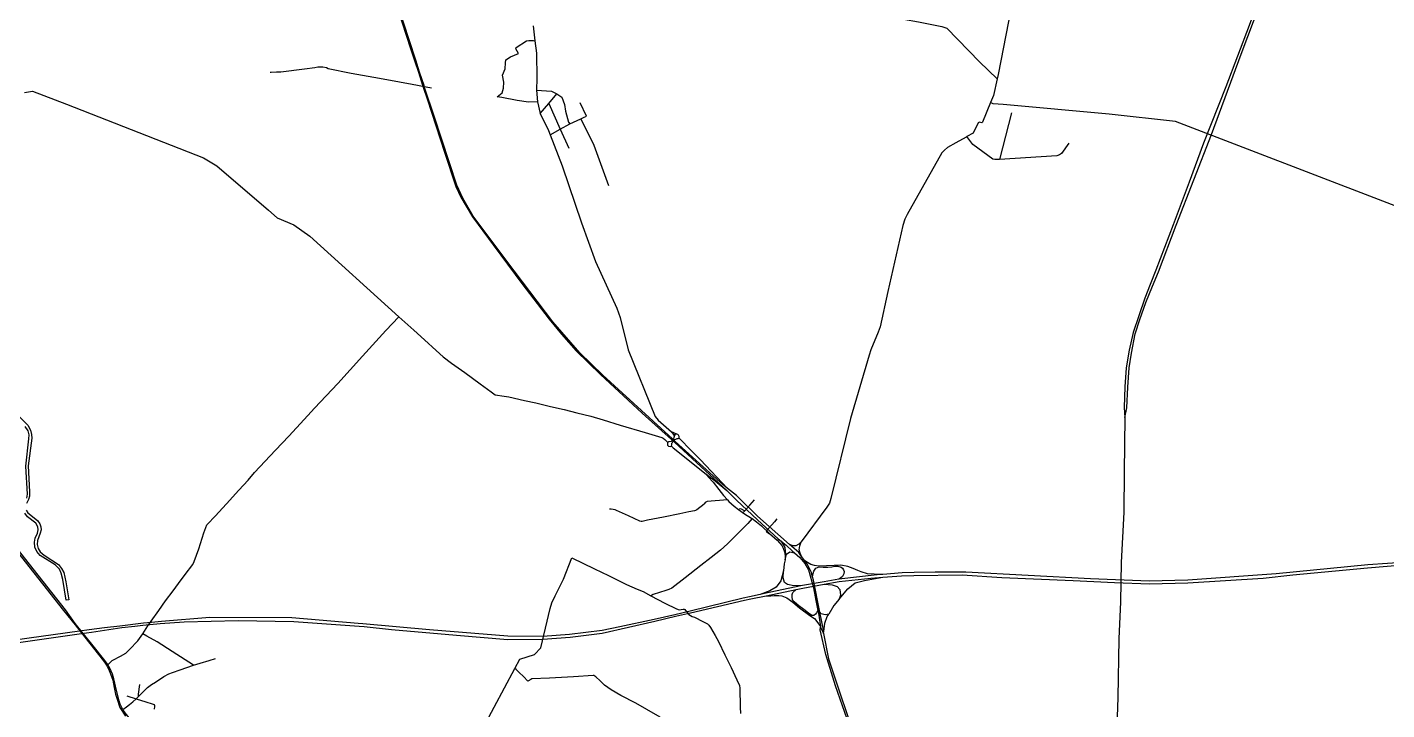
# Model space of a CAD drawing. Header units: millimetres. Extents: x 170 to 95391, y -643 to 69125.
# Drawn here: x 40433 to 51544, y 45390 to 50970 of the extents above; entities that cross this region are included whole.
import ezdxf

# ---------------------------------------------------------------- set-up
doc = ezdxf.new("R2010")
doc.units = ezdxf.units.MM
for name, color, linetype in [('roads_1', 1, 'Continuous'), ('roads_2', 2, 'Continuous'), ('roads_3', 3, 'Continuous'), ('water', 7, 'Continuous')]:
    doc.layers.add(name, color=color, linetype=linetype)

msp = doc.modelspace()

# ---------------------------------------------------------------- linework, layer by layer
at = {"layer": 'roads_1'}
for points in [[(43608.68, 50699.51), (43557.04, 50857.4), (43353.76, 51483.54)], [(43462.59, 51113.12), (43565.98, 50796.47), (43598.19, 50698.08)], [(43598.19, 50698.08), (43629.34, 50602.9)], [(43639.31, 50603.48), (43608.68, 50699.51)], [(43629.34, 50602.9), (43664.45, 50495.66)], [(43675.89, 50492.39), (43639.31, 50603.48)], [(43664.45, 50495.66), (43669.94, 50478.93)], [(43669.94, 50478.93), (43703.21, 50377.29), (43842.7, 49947.69), (43936.68, 49668.67), (43976.13, 49581.47), (44071.13, 49418.69), (44239.76, 49191.49), (44475.93, 48875.04), (44697.51, 48584.06), (44799.9, 48459.67), (44919.78, 48325.19), (45116.83, 48130.34), (45459.25, 47815.64)], [(43680.89, 50477.19), (43675.89, 50492.39)], [(45452.52, 47837.71), (45137.28, 48126.83), (44947.86, 48309.01), (44727.13, 48560.42), (44352.19, 49058.26), (44077.32, 49426.13), (43991.51, 49573.55), (43943.74, 49679.29), (43882.57, 49860.35), (43757.74, 50243.83), (43680.89, 50477.19)], [(45705.82, 47605.4), (45452.52, 47837.71)], [(45459.25, 47815.64), (45698.38, 47599.26)], [(45698.38, 47599.26), (45722.08, 47577.3)], [(45729.35, 47583.98), (45705.82, 47605.4)], [(45722.08, 47577.3), (45975.2, 47342.95), (46149.6, 47183.35), (46157.76, 47175.89), (46230.48, 47104.71), (46399.96, 46943.51), (46570.08, 46788.82), (46594.1, 46770.1), (46636.28, 46735.72), (46685.73, 46687.22), (46703.28, 46673.63), (46746.39, 46636.12), (46787.98, 46586.81), (46816.88, 46534.91), (46830.75, 46485.31), (46857.62, 46386.5), (46877.28, 46283.67), (46894.79, 46201.84), (46899.5, 46179.79), (46915.31, 46071.84), (46916.07, 46066.68), (46940.42, 46013.21)], [(46942.35, 46029.71), (46911.18, 46189.11), (46859.27, 46449.75), (46850.94, 46476.54), (46838.21, 46517.43), (46807.03, 46584.02), (46788.6, 46608.44), (46761.66, 46644.16), (46737.99, 46675.53), (46662.61, 46741.81), (46400.72, 46972.11), (46246.65, 47125.73), (46230.14, 47142.18), (46157.03, 47199.95), (46094.55, 47251.66), (45729.35, 47583.98)], [(46157.03, 47199.95), (45933.8, 47433.07)], [(45980.57, 47315.23), (46054.08, 47262.19), (46149.6, 47183.35)], [(46594.1, 46770.1), (46623.9, 46716.06), (46628.98, 46663.49), (46628.2, 46651.76), (46625.77, 46615.42)], [(46625.77, 46615.42), (46638.77, 46663.55), (46664.76, 46680.52), (46703.28, 46673.63)], [(46625.77, 46615.42), (46619.61, 46583.63), (46612.02, 46527.64)], [(47423.78, 46497.15), (47353, 46499.2), (47300.59, 46502.27), (47249.39, 46517.51), (47220.81, 46529.42), (47183.91, 46545.14), (47138.44, 46561.29), (47082.06, 46571.47), (47027.13, 46570.4), (46965.5, 46566.33), (46901.83, 46565.34), (46865.93, 46569.21), (46837.27, 46579.17), (46808.66, 46594.74), (46788.6, 46608.44)], [(46850.94, 46476.54), (46855.56, 46505.54), (46860.41, 46523.81), (46877.99, 46547.23), (46905.29, 46559.26), (46938.12, 46556.93), (46976.1, 46555.58), (47009.5, 46559.39), (47033.24, 46564.73), (47057.36, 46564.53), (47083.98, 46556.64), (47095.15, 46549.46), (47103.75, 46535.09), (47108.83, 46519.65), (47107.57, 46500.83), (47096.1, 46480.5), (47081.63, 46468.88), (47065.38, 46459.47)], [(53447.67, 46049.69), (53076.75, 46242.47), (52812.05, 46376.88), (52577.95, 46472.57), (52312.79, 46547), (52139.49, 46579.23), (51936.76, 46597.94), (51710.47, 46598.21), (51388.79, 46574.39), (50639.08, 46501.24), (49917.64, 46451.21), (49602.29, 46441.91), (49121.48, 46459.7), (48613.93, 46487.87), (48102.68, 46514.24), (47853.88, 46514.49), (47679.98, 46513.19), (47582.83, 46509.4), (47423.78, 46497.15), (47378.29, 46493.64), (47065.38, 46459.47), (46944.94, 46435.64)], [(46946.18, 46416.76), (47069.08, 46438.92), (47327.01, 46467.26), (47424.11, 46474.49), (47577.48, 46485.91), (47678.12, 46488.71), (48074.5, 46492.72), (48397.06, 46472.91), (48980.92, 46446.05), (49317.01, 46431.06), (49605.29, 46421.35), (49917.03, 46428.55), (50534.56, 46467.45), (50775.27, 46493.59), (51385.59, 46551.52), (51706.06, 46577.33), (51932.43, 46576.43), (52136.6, 46558.3), (52303.87, 46530.39), (52560.83, 46455.8), (52804.14, 46353.86), (53061.14, 46222.6), (53436.2, 46028.08)], [(46612.02, 46527.64), (46592.72, 46444.53), (46554.17, 46393.99), (46500.91, 46362.06), (46422.9, 46334.07)], [(46768.96, 46406.75), (46696.47, 46402.94), (46646.37, 46414.47), (46622.34, 46430.4), (46611.51, 46468.42), (46612.02, 46527.64)], [(47069.24, 46294.29), (47137.82, 46379.77), (47198.65, 46428.28), (47275.97, 46447.98), (47424.11, 46474.49)], [(46768.96, 46406.75), (46495.61, 46350.18), (46422.9, 46334.07), (46335.37, 46314.69)], [(46346.34, 46297.3), (46472.27, 46323.05), (46717.31, 46373.19), (46770.43, 46384.05)], [(46894.79, 46201.84), (46883.17, 46181.89), (46874.36, 46171.24), (46862.4, 46162.23), (46845.52, 46161.27), (46817.45, 46180.41), (46779.21, 46210.87), (46739.35, 46241.43), (46701.19, 46272.32), (46686.45, 46290.32), (46683.59, 46314.87), (46685.28, 46332.73), (46690.56, 46349.54), (46717.31, 46373.19)], [(46944.94, 46435.64), (46768.96, 46406.75)], [(46770.43, 46384.05), (46946.18, 46416.76)], [(46946.18, 46416.76), (47011.68, 46413.21), (47052.46, 46398.99), (47074.56, 46373.82), (47078.81, 46327.52), (47069.24, 46294.29)], [(46283.4, 46303.2), (45849.41, 46196.61), (45723.99, 46167.18), (45556.58, 46128.77), (45276.87, 46067.91), (45130.48, 46038.8), (44865.65, 46006.12), (44645.65, 45990.68), (44361.42, 45992.11), (43719.27, 46045.37), (43176.35, 46092.62)], [(43186.69, 46072.17), (43409.04, 46048.1), (43940.47, 45999.33), (44360.45, 45966.41), (44646.39, 45967.57), (44869.22, 45983.11), (45132.75, 46015.86), (45561.16, 46114.09), (45731.06, 46155.13), (45853.46, 46183.41), (46293.48, 46285.54)], [(46335.37, 46314.69), (46283.4, 46303.2)], [(46293.48, 46285.54), (46346.34, 46297.3)], [(46472.27, 46323.05), (46511.17, 46322.98), (46538.4, 46325.3), (46574.85, 46325.5), (46599.41, 46321.23), (46639.88, 46306.05), (46690.4, 46270.88), (46743.91, 46224.96), (46829.61, 46161.92), (46866.35, 46136.06), (46894.29, 46101.61), (46915.31, 46071.84)], [(47069.24, 46294.29), (47025.88, 46241.97), (46982.75, 46172.22)], [(43136.43, 46096.4), (42594.08, 46141.88), (41926.05, 46146.21), (41531.53, 46112.06), (41448.23, 46105.02), (41384.01, 46098.51), (41190.61, 46074.48), (41063.49, 46060.91), (40938.55, 46044.08)], [(40957.02, 46025.37), (41205.85, 46062.5), (41313.06, 46075.23), (41378.97, 46083.32), (41520.32, 46095.94), (41715.59, 46108.92), (42155.63, 46121.3), (42611.86, 46112.33), (43145.02, 46074.93)], [(46982.75, 46172.22), (46953.8, 46165.75), (46922.28, 46176.2), (46911.18, 46189.11)], [(46940.42, 46013.21), (46942.35, 46029.71), (46950.45, 46099.17), (46970.43, 46152.66), (46982.75, 46172.22)], [(40247.81, 45925.32), (40875.42, 46012.86)], [(40861.22, 46033.12), (40330.47, 45959.78), (40257.09, 45948.55)], [(40938.55, 46044.08), (40861.22, 46033.12)], [(40875.42, 46012.86), (40957.02, 46025.37)], [(43176.35, 46092.62), (43136.43, 46096.4)], [(43145.02, 46074.93), (43186.69, 46072.17)]]:
    msp.add_lwpolyline(points, dxfattribs=at)
at = {"layer": 'roads_2'}
for points in [[(51700.65, 54364.12), (51525.59, 53902.07), (51368.35, 53488.93), (51254.06, 53186.64), (51133.53, 52873.17), (51013.91, 52547.43), (50839.95, 52102.67), (50736.36, 51817.88), (50652.2, 51602.61), (50585.83, 51429.67), (50418.18, 50984.41), (50227.12, 50483.57), (50046.98, 50021.01), (49928.1, 49702.19), (49797.95, 49353.12), (49655.98, 48983.04)], [(49677.98, 48970.66), (49821.9, 49350.82), (50111.28, 50093.96), (50352.7, 50749.63), (50711.42, 51698.37), (51027.92, 52510.57), (51392.89, 53485.66), (51542.89, 53884.17), (51669.65, 54228.24)], [(48515.62, 51339.67), (48366.65, 50584.25), (48358.74, 50548.66), (48328.52, 50412.78), (48304.44, 50353.58), (48238.82, 50192.14), (48233.04, 50188.92), (48214.2, 50193.99), (48203.47, 50186.72), (48163.35, 50102.91), (48112.22, 50075.56), (48105.61, 50070.72)], [(42417.05, 50602.39), (42425.51, 50602.31), (42470.96, 50605.23), (42506.62, 50605.17), (42697.98, 50630.52), (42784.29, 50641.24), (42807.16, 50645.12), (42848.74, 50647.04), (42878.96, 50640.66), (42891.2, 50632.63), (43080.2, 50594.39), (43310.74, 50552.52), (43475.7, 50522.72), (43578.95, 50503.48), (43736.46, 50473.5)], [(57710.67, 47399.39), (57588.22, 47475.62), (57358.83, 47563.22), (57123.37, 47657.01), (56927.78, 47750.51), (56742.47, 47837.5), (56145.23, 47972.48), (55619.59, 48115.21), (54310.49, 48470.81), (49817.01, 50198.14), (49275.64, 50259.81), (48407.53, 50338.59)], [(48022.29, 50024.02), (47954.65, 49986.2), (47928.2, 49966), (47908.29, 49941.66), (47624.06, 49438.33), (47604.03, 49400.09), (47589.64, 49348.74), (47466.02, 48809.71), (47401.98, 48521), (47386.02, 48477.01), (47327.31, 48333.7), (47312.17, 48289.7), (47161.59, 47770.46), (47000.02, 47118.9), (46988.19, 47080.59), (46968.2, 47048.08), (46756.46, 46762.2)], [(48105.61, 50070.72), (48022.29, 50024.02)], [(49655.98, 48983.04), (49609.8, 48865.87)], [(49629.81, 48853.15), (49677.98, 48970.66)], [(49609.8, 48865.87), (49567.37, 48756.13), (49516.75, 48611), (49471.28, 48475.37), (49437.54, 48330.06), (49413.41, 48186.04), (49402.51, 48029.14), (49397.8, 47862.53), (49401.94, 47778.7)], [(49401.94, 47778.7), (49419.57, 47857.86), (49426.26, 48026.54), (49438.72, 48186.59), (49456.28, 48306.15), (49488.38, 48463.19), (49526.15, 48581.15), (49575.69, 48719.85), (49629.81, 48853.15)], [(41446.26, 46116.11), (41507.88, 46202.9), (41564.02, 46281.07), (41624.55, 46361.99), (41669.25, 46423.91), (41722.79, 46496.22), (41785.24, 46577.75), (41796.37, 46602.3), (41834.28, 46707.19), (41877.4, 46836.65), (41900.83, 46902.59), (41906.41, 46909.07), (41967.82, 46973.13), (42060.86, 47074.45), (42162.33, 47185), (42239.04, 47268.08), (42291.32, 47330.58), (42462.07, 47512.66), (42569.59, 47626.11), (42633.22, 47696.4), (42726.26, 47797.21), (42781.82, 47856.09), (42970.07, 48058.83), (43172.84, 48280.34), (43363.18, 48489.71), (43468.75, 48602.78)], [(49401.94, 47778.7), (49398.28, 47336.13), (49395.54, 47005.37), (49373.52, 46595.54), (49366.2, 46274.11), (49354.38, 45971.34), (49345.74, 45491.45), (49330.16, 45016.27), (49321.03, 44757.73), (49313.5, 44410.61), (49308.3, 44063.45), (49295.95, 43697.7), (49293.78, 43601.48), (49286.48, 43277.71), (49287.59, 42968.36), (49287.26, 42949.58), (49283.15, 42714.39), (49283.51, 42651.42), (49281.73, 42523.03)], [(45740.51, 47642.67), (45732.22, 47642.58), (45725.26, 47639), (45720.02, 47630.76), (45719.44, 47625.66), (45718.36, 47615.97), (45715.19, 47605.78), (45695.59, 47582.86), (45677.1, 47580.47), (45668.05, 47574.73), (45666.15, 47573.51), (45665.55, 47563.3), (45666.49, 47553.08), (45674.21, 47544.23), (45690.11, 47542.56), (45698.41, 47544), (45702.04, 47557.26), (45702.14, 47569.01), (45705.79, 47575.88), (45709.17, 47580.45), (45726.01, 47599.71), (45732.47, 47603.73), (45738.52, 47606.11), (45745.2, 47606.81), (45752.79, 47608.92), (45760.08, 47611.93)], [(45740.51, 47642.67), (45697.71, 47662.11)], [(45697.71, 47662.11), (45712.79, 47642.46), (45717.21, 47634.9), (45719.44, 47625.66)], [(45760.08, 47611.93), (45761.44, 47625.01), (45756.45, 47635.37), (45749.8, 47641.22), (45740.51, 47642.67)], [(45933.8, 47433.07), (45833.67, 47533.83), (45788.79, 47582.16), (45760.08, 47611.93)], [(45698.41, 47544), (45711.83, 47531.13), (45980.57, 47315.23)], [(45980.57, 47315.23), (45998, 47295.27), (46038.92, 47249.73), (46085.89, 47189.82), (46123.98, 47141.48), (46155.71, 47106.91), (46167.46, 47094.12), (46211.27, 47055.17), (46245.93, 47026.79), (46295.82, 46993.28), (46352.36, 46957.18), (46357, 46953.58), (46392.14, 46926.45), (46433.18, 46893.92), (46500.15, 46832.57), (46561.27, 46776.37), (46581.62, 46754.99), (46600.42, 46732.11), (46610.51, 46712.1), (46621.55, 46682.63), (46628.2, 46651.76)], [(40141.58, 46945.01), (40728.71, 46202.4), (40763.7, 46158.06), (40824.76, 46084.88), (40904.98, 45983.46), (41055.28, 45789.94), (41074.13, 45764.47), (41086.11, 45747.67), (41104.01, 45712.7), (41122.08, 45663.93), (41133.36, 45631.41), (41143.24, 45573.8), (41155.47, 45519.03), (41164.41, 45484.43), (41190.91, 45410.55), (41235.37, 45338.81)], [(40740.99, 46212.01), (40744.68, 46207.31), (40153.93, 46954.54)], [(46357, 46953.58), (46322.99, 46914.53), (46271.75, 46864.15), (46220.1, 46812.6), (46155.74, 46745.87), (46098.6, 46696.31), (46021.08, 46635.93), (45937.61, 46570.25), (45809.18, 46468.68), (45700.41, 46385.6), (45677.47, 46373.79), (45651.98, 46364.82), (45548.01, 46333.02), (45533.83, 46325.23), (45528.8, 46323.09)], [(46761.66, 46644.16), (46750.79, 46671.33), (46741.28, 46699), (46745.65, 46730.12), (46751.44, 46747.95), (46756.46, 46762.2), (46739.6, 46743.96), (46714.35, 46731.41), (46692.27, 46731.08), (46662.61, 46741.81)], [(44883.96, 46633.08), (45069.34, 46542.25), (45182.07, 46488.4), (45330.54, 46414.58), (45416.21, 46377.32), (45466.6, 46356.71), (45528.8, 46323.09), (45643.79, 46263.35), (45740.27, 46215.42), (45761.51, 46208.34), (45776.02, 46209.34), (45792.22, 46212.53), (45801.59, 46212.33), (45807.87, 46211.38), (45813.62, 46202.9), (45815.33, 46199.44)], [(41797.27, 44060.59), (41738.45, 44263.34), (41669.81, 44482.7), (41592.76, 44746.07), (41539.77, 44931.12), (41480.13, 45063.2), (41409.85, 45169.76), (41304.23, 45274.78), (41224.95, 45376.29), (41215.05, 45393.67), (41204.98, 45409.74), (41193.32, 45436.21), (41183.42, 45464.72), (41161.97, 45547.92), (41140.57, 45644.38), (41129.17, 45681.12), (41119.5, 45705.89), (41107.9, 45730.49), (41092.07, 45758.69), (41083.26, 45771.99), (41056.96, 45807.02), (40972.53, 45913.06), (40825.79, 46097.13), (40744.68, 46207.31)], [(41419.46, 46075.74), (41446.26, 46116.11)], [(45815.33, 46199.44), (45841.01, 46170.36)], [(45841.01, 46170.36), (45852.35, 46160.67), (45868.07, 46153.28), (45886.24, 46146.73), (45953.45, 46112.44), (45993.44, 46093.06), (46003.88, 46082.49), (46016.55, 46063.74), (46056.28, 45998.02), (46081.02, 45948.25), (46134.12, 45839.91), (46186.11, 45737.04), (46230.67, 45635.26), (46254.15, 45589.85), (46256.02, 45567.87), (46259.06, 45413.31), (46262.21, 45361.43)], [(41126.22, 45793.72), (41132.93, 45797.23), (41194.3, 45828.61), (41238.81, 45854.15), (41269.35, 45882.48), (41338.03, 45955.15), (41376.54, 46012.53), (41419.46, 46075.74)], [(47134.74, 45313.39), (47038.17, 45587.25), (46959.55, 45841.55), (46912.52, 46044.29), (46916.07, 46066.68)], [(43668.24, 44344.48), (43921.96, 44628.27), (43940.75, 44654.91), (44032.33, 44973.13), (44049.16, 45008.12), (44164.22, 45252.99), (44416.53, 45726.95), (44457.97, 45804.78), (44578.43, 45842.54), (44630.43, 45896.15)], [(41105.23, 45771.95), (41126.22, 45793.72)], [(41269.67, 45433.95), (41297.34, 45456.95), (41323.22, 45480.21), (41343.33, 45500.29), (41371.52, 45528.42), (41416.46, 45573.12), (41449.03, 45597.6), (41482.06, 45617.22), (41549.45, 45661.57), (41590.99, 45684.43), (41619.32, 45695.16), (41681.89, 45716.82), (41790.93, 45755.7), (41845.89, 45771.04), (41920.54, 45794.63), (41972.77, 45808.97)], [(41092.07, 45758.69), (41105.23, 45771.95)], [(44525.16, 45624.2), (44488.78, 45662.07), (44453.66, 45696.61), (44429.34, 45718.9), (44416.53, 45726.95)], [(45605.58, 45330.3), (45496.26, 45393.57), (45405.46, 45446.06), (45285.11, 45508.66), (45204.12, 45554.06), (45149.28, 45592.59), (45115.56, 45625.96), (45080.42, 45659.98), (45064.73, 45670.45), (45057.29, 45670.51), (44897.41, 45659.79), (44701.46, 45648.47), (44556.9, 45643.09), (44548.14, 45639.33), (44525.16, 45624.2)], [(41215.05, 45393.67), (41244.07, 45413.76)], [(41244.07, 45413.76), (41269.67, 45433.95)]]:
    msp.add_lwpolyline(points, dxfattribs=at)
at = {"layer": 'roads_3'}
for points in [[(45472.09, 51711.73), (45592.66, 51651.47), (46054.99, 51477.98), (46206.42, 51425.61), (47039.49, 51181.79), (47331.79, 51090.26), (47395.65, 51069.29), (47495.65, 51048.85), (47554.63, 51034.46), (47594.03, 51034.13), (47717.01, 51013.48), (47906.08, 50976.16), (47949.06, 50961.5), (48215.61, 50685.59), (48358.74, 50548.66)], [(44566.29, 50980.69), (44582.4, 50859.07), (44595.74, 50758.37), (44597.23, 50551.12)], [(44448.86, 50754.04), (44427.16, 50793.53), (44428.64, 50804.94), (44512.24, 50858.59), (44531.55, 50862.08), (44569.66, 50860.83), (44582.4, 50859.07)], [(44603.83, 50360.26), (44528.97, 50356.2), (44438.17, 50371.63), (44311.6, 50394.21), (44273.09, 50401.86), (44313.79, 50434.41), (44324.24, 50472.7), (44328.78, 50519.28), (44317.79, 50576.5), (44338.48, 50630.25), (44342.1, 50677.29), (44343.24, 50702.87), (44383.41, 50726.74)], [(44383.41, 50726.74), (44448.86, 50754.04)], [(40409.88, 50435.61), (40476.45, 50445.99), (40754.65, 50341.33), (41874.52, 49903.3), (41981.68, 49835.96), (42404.38, 49473.7), (42474.64, 49410.77), (42612.69, 49353.37), (42743.26, 49262.33), (43468.75, 48602.78), (43592, 48494.7), (43678.3, 48414.79), (43773.88, 48327.51), (43831.42, 48275.67), (43899.11, 48224.13), (44009.03, 48146.82), (44135.76, 48053.78), (44223.98, 47988.4), (44257.39, 47964.61), (44329.8, 47954.66), (44369.52, 47948.69), (44495.92, 47919.38), (44589.8, 47899.78), (44708.24, 47870.78), (44821.2, 47846.06), (44924.12, 47818.6), (45038.59, 47789.26), (45140.23, 47761.31), (45279.2, 47716.69), (45483.73, 47655.93), (45619.14, 47616.46), (45630.38, 47609.72), (45643.12, 47598.63), (45656.62, 47587.54), (45662.47, 47581.87), (45668.05, 47574.73)], [(44597.23, 50551.12), (44594.77, 50457.39)], [(44594.77, 50457.39), (44594.92, 50455.67), (44603.83, 50360.26), (44626.11, 50263.03), (44692.62, 50124.28), (44705.62, 50090.81), (44804.12, 49837.12), (44963.63, 49371.9), (45078.16, 49053.46), (45251.64, 48672.01), (45277.41, 48596.12), (45342.87, 48332.38), (45563.99, 47786.63), (45589.81, 47758.39), (45697.71, 47662.11)], [(44594.92, 50455.67), (44717.74, 50446.88), (44760.66, 50423.93), (44802.79, 50397.22), (44824.22, 50339.06), (44832.06, 50284.04), (44857, 50193.49), (44868.24, 50180.6)], [(44626.11, 50263.03), (44694.45, 50344.75), (44760.66, 50423.93)], [(44694.45, 50344.75), (44789.39, 50135.94), (44860.43, 49979.68)], [(44705.62, 50090.81), (44789.39, 50135.94), (44868.24, 50180.6), (44956.21, 50220.76), (44979.88, 50231.57), (45003.43, 50241.91), (44951.43, 50351.51)], [(48407.53, 50338.59), (48327.94, 50343.35), (48304.44, 50353.58)], [(48477.56, 50268.57), (48379.13, 49888.68)], [(44956.21, 50220.76), (45064.15, 50004.25), (45183.1, 49674.99)], [(48944.32, 50022.85), (48885.32, 49938.37), (48868.79, 49925.44), (48847.39, 49919.08), (48379.13, 49888.68), (48341.37, 49888.99), (48324.15, 49891.59), (48161.75, 50010.6), (48112.22, 50075.56)], [(46155.71, 47106.91), (45989.84, 47092.83), (45979.41, 47088.44), (45973.73, 47083.63), (45968.93, 47077.18), (45964.78, 47071.85), (45904.69, 47024.72), (45895.54, 47020.09), (45886.02, 47016.86), (45840.64, 47007.39), (45767.49, 46992.08), (45632.52, 46965.66), (45501.41, 46940.49), (45458.19, 46928.35), (45449.85, 46929.04), (45440.13, 46933.22), (45346.19, 46976.56), (45247.75, 47019.81), (45238.42, 47024.34), (45205.51, 47031.16), (45195.5, 47031.24), (45191, 47030.63)], [(46252.92, 47033.11), (46260.89, 47035.34)], [(46260.89, 47035.34), (46297.21, 47016.78), (46338.62, 47061.75), (46376.22, 47106.12)], [(46286.34, 47005.68), (46297.21, 47016.78)], [(46539.2, 46926.72), (46472.33, 46851.45), (46493.85, 46830.69)], [(46558.91, 46951.07), (46539.2, 46926.72)], [(44669.67, 46058.1), (44706.79, 46219.06), (44719.4, 46265.66), (44746.31, 46322.89), (44815.65, 46459.28), (44883.96, 46633.08)], [(41790.93, 45755.7), (41618.55, 45866.04), (41494.38, 45944.92), (41411.01, 45992.56), (41376.54, 46012.53)], [(44630.43, 45896.15), (44669.67, 46058.1)], [(46940.42, 46013.21), (46980.5, 45807.48), (47067.53, 45545.84), (47203.94, 45141.66)], [(41349.93, 45596.2), (41338.31, 45517.23), (41338.5, 45509.82), (41339.24, 45505.73), (41343.33, 45500.29)], [(41248.21, 45503.37), (41323.22, 45480.21), (41402.32, 45456.26), (41455.3, 45439.68), (41471.04, 45433.79), (41474.44, 45427), (41473.85, 45418.07), (41471.08, 45395.11)]]:
    msp.add_lwpolyline(points, dxfattribs=at)
at = {"layer": 'water'}
for points in [[(40366.87, 47788.6), (40438.48, 47716.85), (40459.46, 47676.62), (40469, 47641.39), (40470.36, 47610.33), (40442.01, 47384.22), (40452.39, 47170.83), (40452.09, 47137.33), (40442.8, 47109.62), (40426.09, 47077.91)], [(40429.75, 47119.55), (40434.99, 47153.83), (40421.48, 47382.77), (40447.32, 47605.63), (40448.43, 47638.31), (40441.33, 47669.43), (40417.02, 47705.61)], [(40423.11, 47021.54), (40436.87, 46999.36), (40515.96, 46936.52), (40536.26, 46911), (40545.06, 46885.6), (40546.49, 46861.87), (40538.02, 46833.35), (40516.13, 46773.89), (40513.36, 46741.23), (40521.29, 46709.28), (40538.28, 46681.34), (40570.9, 46655.7), (40689.3, 46579.44), (40713.64, 46546.52), (40732.22, 46512.04), (40748.79, 46437.52), (40772.91, 46289.36), (40750.7, 46286.29), (40722.67, 46454.91), (40710.82, 46507.32), (40695.51, 46540.16), (40660.51, 46574.79), (40539.66, 46651.91), (40512.03, 46684.02), (40495.92, 46719.32), (40491.35, 46759.41), (40498.24, 46793.67), (40517.51, 46835.17), (40523.49, 46860.45), (40519.61, 46886.64), (40502.64, 46917.03), (40436.58, 46967.48), (40413.03, 46997.12)]]:
    msp.add_lwpolyline(points, dxfattribs=at)

doc.saveas('drawing.dxf')
